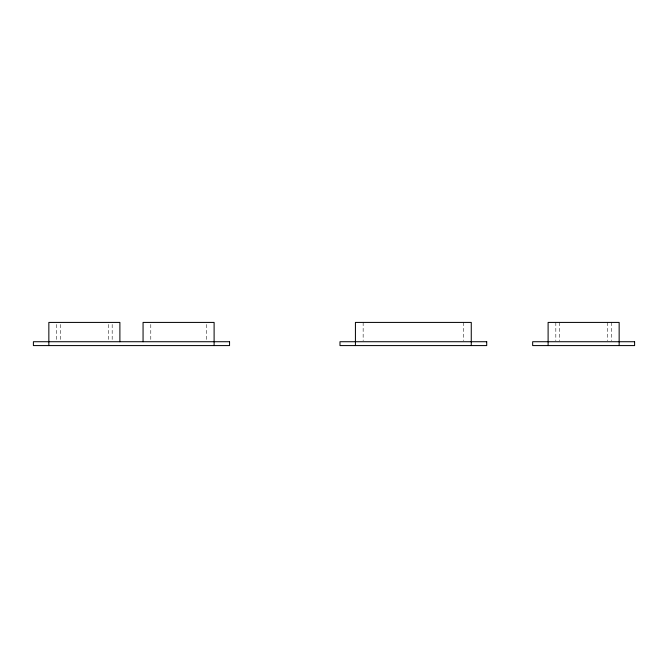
<?xml version="1.0" encoding="UTF-8"?>
<svg xmlns="http://www.w3.org/2000/svg" width="668" height="668" viewBox="0 0 668 668"><rect width="100%" height="100%" fill="white"/><g stroke="black" fill="none" stroke-linecap="round" stroke-linejoin="round"><path stroke-width="0.5" stroke-dasharray="3.34 2.5" d="M611.429 322.419L611.429 340.705M607.571 322.419L607.571 340.705M559.692 322.419L559.692 340.705M555.826 322.419L555.826 340.705M463.542 322.419L463.542 340.705M363.15 322.419L363.15 340.705M206.387 324.448L206.387 340.705M150.784 324.448L150.784 340.705M112.174 324.448L112.174 340.705M108.308 324.448L108.308 340.705M60.429 324.448L60.429 340.705M56.571 324.448L56.571 340.705"/><path stroke-width="1" d="M619.152 345.581L619.152 322.419L548.111 322.419L548.111 345.581M471.266 345.581L471.266 322.419L355.426 322.419L355.426 345.581M214.111 345.581L214.111 322.419L143.061 322.419L143.061 341.724M119.889 341.724L119.889 322.419L48.847 322.419L48.847 345.581M229.55 341.724L33.4 341.724L33.4 345.581L229.55 345.581L229.55 341.724M486.713 341.724L339.987 341.724L339.987 345.581L486.713 345.581L486.713 341.724M634.6 341.724L532.663 341.724L532.663 345.581L634.6 345.581L634.6 341.724"/></g></svg>
